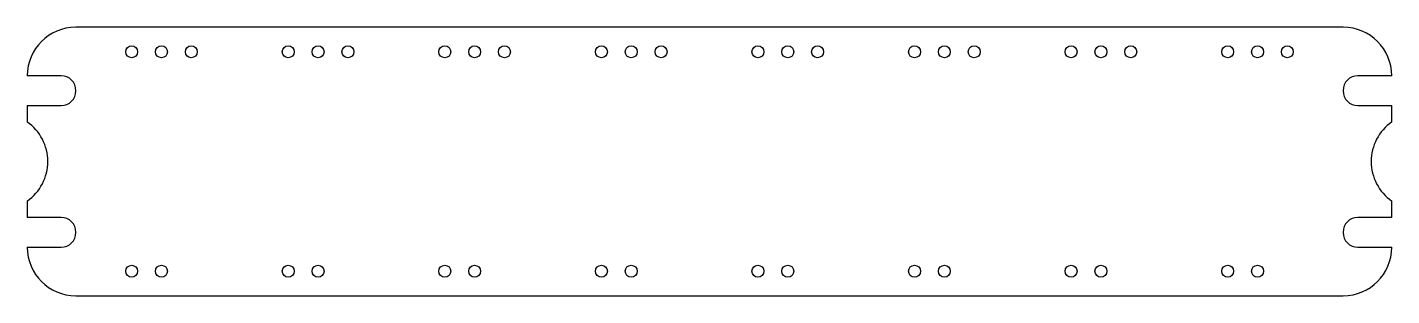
# Model space of a CAD drawing. Header units: millimetres. Extents: x -9 to 82.5, y -9 to 9.
import ezdxf

# ---------------------------------------------------------------- set-up
doc = ezdxf.new("R2010")
doc.units = ezdxf.units.MM

msp = doc.modelspace()

# ---------------------------------------------------------------- linework, layer by layer
at = {"color": 7, "linetype": 'Continuous', "lineweight": 25}
for p, q in [((79.25, 9), (-5.75, 9)), ((-6.736, 5.75), (-9, 5.75)), ((82.5, 5.75), (80.236, 5.75)), ((-9, 3.75), (-6.736, 3.75)), ((-9, 3.75), (-9, 2.655)), ((80.236, 3.75), (82.5, 3.75)), ((82.5, 2.655), (82.5, 3.75)), ((-9, -2.655), (-9, -3.75)), ((82.5, -3.75), (82.5, -2.655)), ((-6.736, -3.75), (-9, -3.75)), ((82.5, -3.75), (80.236, -3.75)), ((-9, -5.75), (-6.736, -5.75)), ((80.236, -5.75), (82.5, -5.75)), ((-5.75, -9), (79.25, -9))]:
    msp.add_line(p, q, dxfattribs=at)
for centre in [(-2, 7.355), (0, 7.355), (2, 7.355), (8.5, 7.355), (10.5, 7.355), (12.5, 7.355), (19, 7.355), (21, 7.355), (23, 7.355), (29.5, 7.355), (31.5, 7.355), (33.5, 7.355), (40, 7.355), (42, 7.355), (44, 7.355), (50.5, 7.355), (52.5, 7.355), (54.5, 7.355), (61, 7.355), (63, 7.355), (65, 7.355), (71.5, 7.355), (73.5, 7.355), (75.5, 7.355), (-2, -7.355), (0, -7.355), (8.5, -7.355), (10.5, -7.355), (19, -7.355), (21, -7.355), (29.5, -7.355), (31.5, -7.355), (40, -7.355), (42, -7.355), (50.5, -7.355), (52.5, -7.355), (61, -7.355), (63, -7.355), (71.5, -7.355), (73.5, -7.355)]:
    msp.add_circle(centre, 0.4, dxfattribs=at)
for centre, radius, start, end in [((-5.75, 5.75), 3.25, 90, 180), ((79.25, 5.75), 3.25, 0, 90), ((-6.736, 4.75), 1, 270, 90), ((80.236, 4.75), 1, 90, 270), ((-10.875, 0), 3.25, 305.23442, 54.76558), ((84.375, 0), 3.25, 125.23442, 234.76558), ((-6.736, -4.75), 1, 270, 90), ((80.236, -4.75), 1, 90, 270), ((-5.75, -5.75), 3.25, 180, 270), ((79.25, -5.75), 3.25, 270, 0)]:
    msp.add_arc(centre, radius, start, end, dxfattribs=at)

doc.saveas('drawing.dxf')
